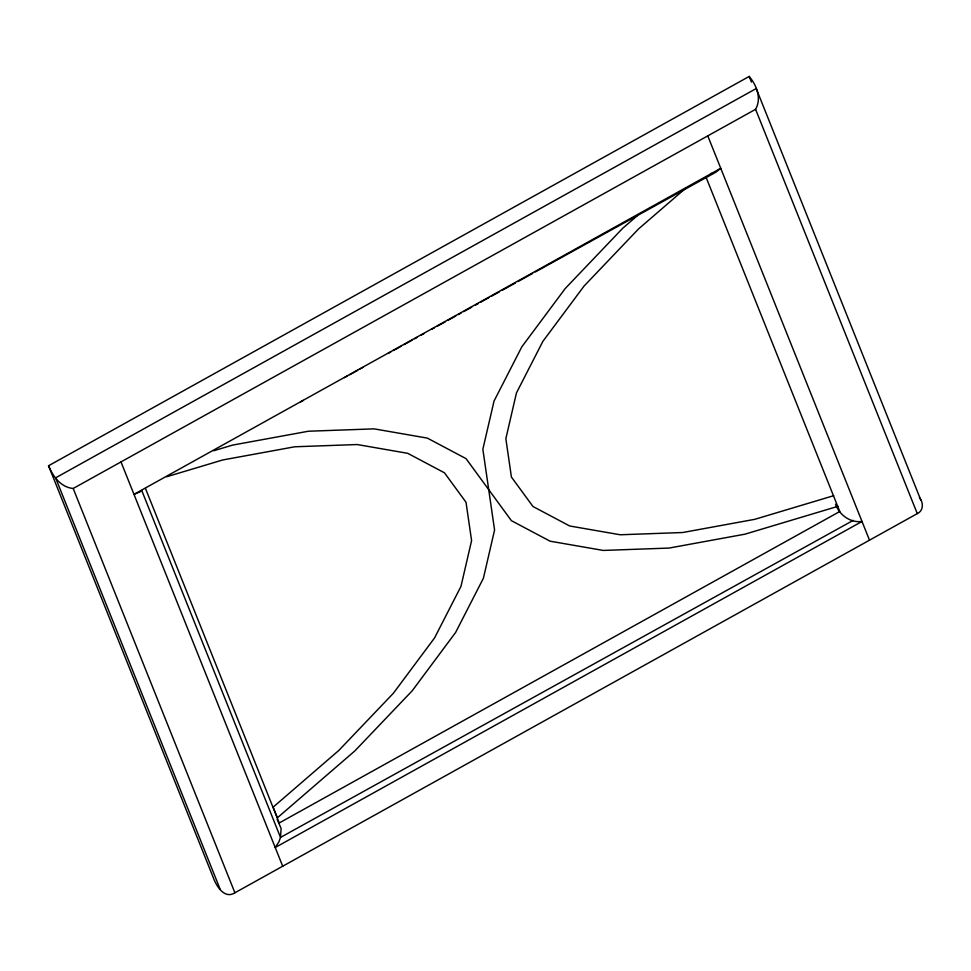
<?xml version="1.0" encoding="UTF-8"?>
<svg xmlns="http://www.w3.org/2000/svg" width="971" height="971" viewBox="0 0 971 971"><rect width="100%" height="100%" fill="white"/><g stroke="black" fill="none" stroke-linecap="round" stroke-linejoin="round"><path stroke-width="1.46" d="M48.55 465.752C52.871 476.36 60.845 487.369 73.189 488.474L755.584 109.31C761.798 98.338 756.7 85.375 749.187 76.442L48.55 465.752L213.122 877.201C215.938 885.346 224.265 899.692 234.897 892.786L917.292 513.623C923.7 510.795 923.555 502.31 919.391 497.589M637.474 215.538L622.605 228.367L565.231 288.521L521.84 346.805L494.033 401.072L482.854 449.282L494.579 530.02L483.4 578.243L455.593 632.497L412.202 690.794L354.828 750.935L277.39 817.8L273.13 807.168L338.855 750.413L393.34 693.294L434.559 637.935L460.97 586.399L471.59 540.604L466.019 502.262L444.463 472.804L407.735 453.323L357.207 444.536L294.747 446.781L222.687 459.975L166.696 476.749M686.169 187.804L638.578 228.901L584.093 286.02L542.874 341.367L516.463 392.903L505.855 438.698L511.414 477.04L532.97 506.498L569.698 525.991L620.226 534.766L682.686 532.521L754.746 519.327L833.713 495.683M140.613 491.642L133.962 494.348L720.749 168.299L715.967 172.146L535.288 271.989M300.622 401.897L303.28 400.428M344.377 377.67L347.023 376.202M349.681 374.733L357.631 370.339M360.29 368.871L362.936 367.402M388.121 353.456L390.779 351.988M393.425 350.519L401.387 346.113M404.033 344.644L411.995 340.238M414.641 338.77L417.287 337.301M421.268 335.104L423.926 333.636M431.877 329.23L434.523 327.761M437.181 326.292L445.131 321.899M447.789 320.43L455.739 316.024M458.397 314.555L461.043 313.087M463.689 311.618L471.651 307.212M475.62 305.015L478.278 303.547M480.924 302.078L488.886 297.672M491.532 296.204L499.495 291.798M502.141 290.329L515.395 282.998M518.053 281.529L532.63 273.458M853.242 520.359L280.51 837.427L278.92 841.821L275.218 847.513L862.005 521.463C850.378 523.078 839.405 515.043 835.533 504.24M213.693 450.762L232.518 445.119L308.39 431.233L374.151 428.866L427.361 438.115L466.031 458.628L511.401 520.674L550.072 541.187L603.282 550.436L669.055 548.069L744.927 534.184L837.961 506.316M710.845 173.554L712.544 173.372M277.148 819.318L281.105 828.53L280.51 837.427L141.754 490.525M920.799 500.016L756.227 88.555L55.59 477.853L220.162 889.315M749.187 76.442L751.433 82.062M755.584 109.31L917.292 513.623M707.774 135.867L869.494 540.179M705.99 177.062L839.769 511.511L279.26 822.959L145.492 488.51M120.999 461.917L282.707 866.229M73.189 488.474L234.897 892.786"/></g></svg>
